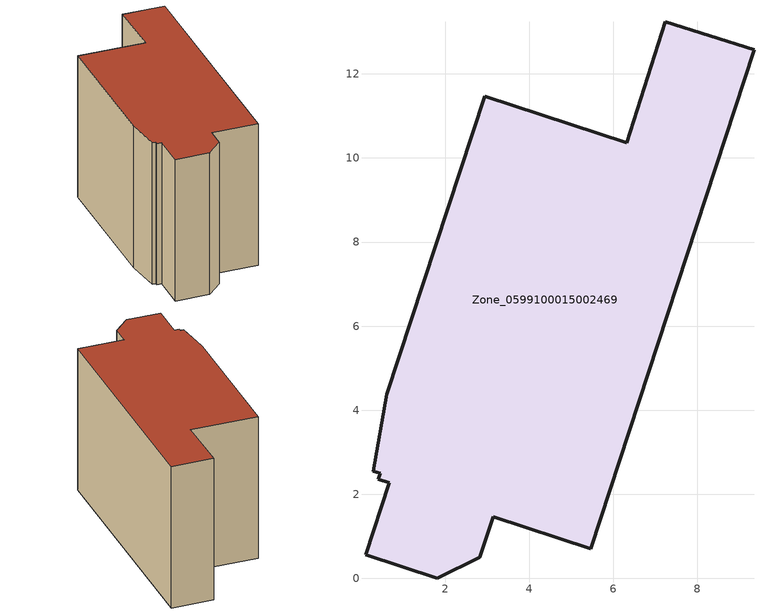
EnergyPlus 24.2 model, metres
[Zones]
Zone_0599100015002469
 floor ground (C_G): 6.32,10.36 7.23,13.24 9.35,12.57 5.46,0.7 3.14,1.46 2.83,0.51 1.82,0 0.11,0.56 0.67,2.27 0.41,2.36 0.46,2.5 0.3,2.56 0.62,4.38 2.95,11.47 z0.78
 wall outside (C_F): 0.11,0.56 1.82,0 2.83,0.51 3.14,1.46 5.46,0.7 9.35,12.57 7.23,13.24 6.32,10.36 2.95,11.47 0.62,4.38 0.3,2.56 0.46,2.5 0.41,2.36 0.67,2.27 0.11,0.56 z0.78:8.72
 roof outside (C_R): 0.3,2.56 0.46,2.5 0.41,2.36 0.67,2.27 0.11,0.56 1.82,0 2.83,0.51 3.14,1.46 5.46,0.7 9.35,12.57 7.23,13.24 6.32,10.36 2.95,11.47 0.62,4.38 z8.72
[BUILDING]
Pand.0599100015002469: North Axis=0; Terrain=City; Loads Convergence Tolerance Value=0.04; Temperature Convergence Tolerance Value=0.4; Solar Distribution=FullExterior; Maximum Number of Warmup Days=25; Minimum Number of Warmup Days=1
[Site:Location]
Rotterdam.The.Hague.AP_ZH_NLD Design_Conditions: Latitude=51.96; Longitude=4.45; Time Zone=1; Elevation=-4.5
[SITE:GROUNDTEMPERATURE:BUILDINGSURFACE]
18, 18, 18, 18, 18, 18, 18, 18, 18, 18, 18, 18
[MATERIAL] Thermal Absorptance=0.9; Solar Absorptance=0.7; Visible Absorptance=0.7
Name | Roughness | Thickness | Conductivity | Density | Specific Heat
G.TC.1965-1974 | MediumSmooth | 0.15 | 0.882353 | 540 | 1210
F.TC.1965-1974 | Rough | 0.3 | 0.697674 | 1920 | 840
R.TC.1965-1974 | MediumRough | 0.2 | 0.232558 | 1500 | 1000
[CONSTRUCTION]
C_G: G.TC.1965-1974
C_F: F.TC.1965-1974
C_R: R.TC.1965-1974
[ZONE]
Zone_0599100015002469: Type=1; Multiplier=1; Ceiling Height=Autocalculate; Volume=Autocalculate; Floor Area=autocalculate; Part of Total Floor Area=Yes
[ZONEINFILTRATION:DESIGNFLOWRATE]
Infil_Zone_0599100015002469: Zone or ZoneList or Space or SpaceList=Zone_0599100015002469; Schedule=AlwaysOn; Design Flow Rate Calculation Method=Flow/Area; Flow Rate per Floor Area=0.003; Constant Term Coefficient=1; Temperature Term Coefficient=0; Velocity Term Coefficient=0; Velocity Squared Term Coefficient=0
[HVACTEMPLATE:ZONE:IDEALLOADSAIRSYSTEM]
Zone_0599100015002469: Maximum Heating Supply Air Temperature=50; Minimum Cooling Supply Air Temperature=13; Maximum Heating Supply Air Humidity Ratio=0.0156; Minimum Cooling Supply Air Humidity Ratio=0.0077; Heating Limit=NoLimit; Cooling Limit=NoLimit; Dehumidification Control Type=ConstantSensibleHeatRatio; Cooling Sensible Heat Ratio=0.7; Dehumidification Setpoint=60; Humidification Control Type=None; Humidification Setpoint=30; Outdoor Air Method=None; Outdoor Air Flow Rate per Person=0.00944; Outdoor Air Flow Rate per Zone Floor Area=0; Outdoor Air Flow Rate per Zone=0; Demand Controlled Ventilation Type=None; Outdoor Air Economizer Type=NoEconomizer; Heat Recovery Type=None; Sensible Heat Recovery Effectiveness=0.7; Latent Heat Recovery Effectiveness=0.65
[ZONECONTROL:THERMOSTAT]
ThermostatControl_Zone_0599100015002469: Zone or ZoneList=Zone_0599100015002469; Control Type Schedule=DualSetpointControlType; Control 1=Thermostat_Zone_0599100015002469; Temperature Difference Between Cutout And Setpoint=0
[THERMOSTATSETPOINT:DUALSETPOINT]
Thermostat_Zone_0599100015002469: Heating Setpoint Temperature Schedule=HeatingSetpoint_Zone_0599100015002469; Cooling Setpoint Temperature Schedule=CoolingSetpoint_Zone_0599100015002469
[SCHEDULE:COMPACT]
HeatingSetpoint_Zone_0599100015002469: Through: 12/31, For: AllDays, Until: 24:00, 21
CoolingSetpoint_Zone_0599100015002469: Through: 12/31, For: AllDays, Until: 24:00, 24
DualSetpointControlType: Through: 12/31, For: AllDays, Until: 24:00, 4
AlwaysOn: Through: 12/31, For: AllDays, Until: 24:00, 1
